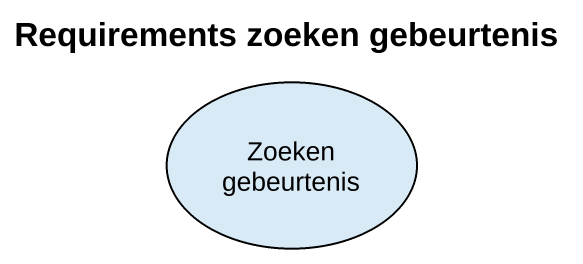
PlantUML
@startuml
title Requirements zoeken gebeurtenis
usecase "Zoeken gebeurtenis" as Zoeken_gebeurtenis
@enduml
